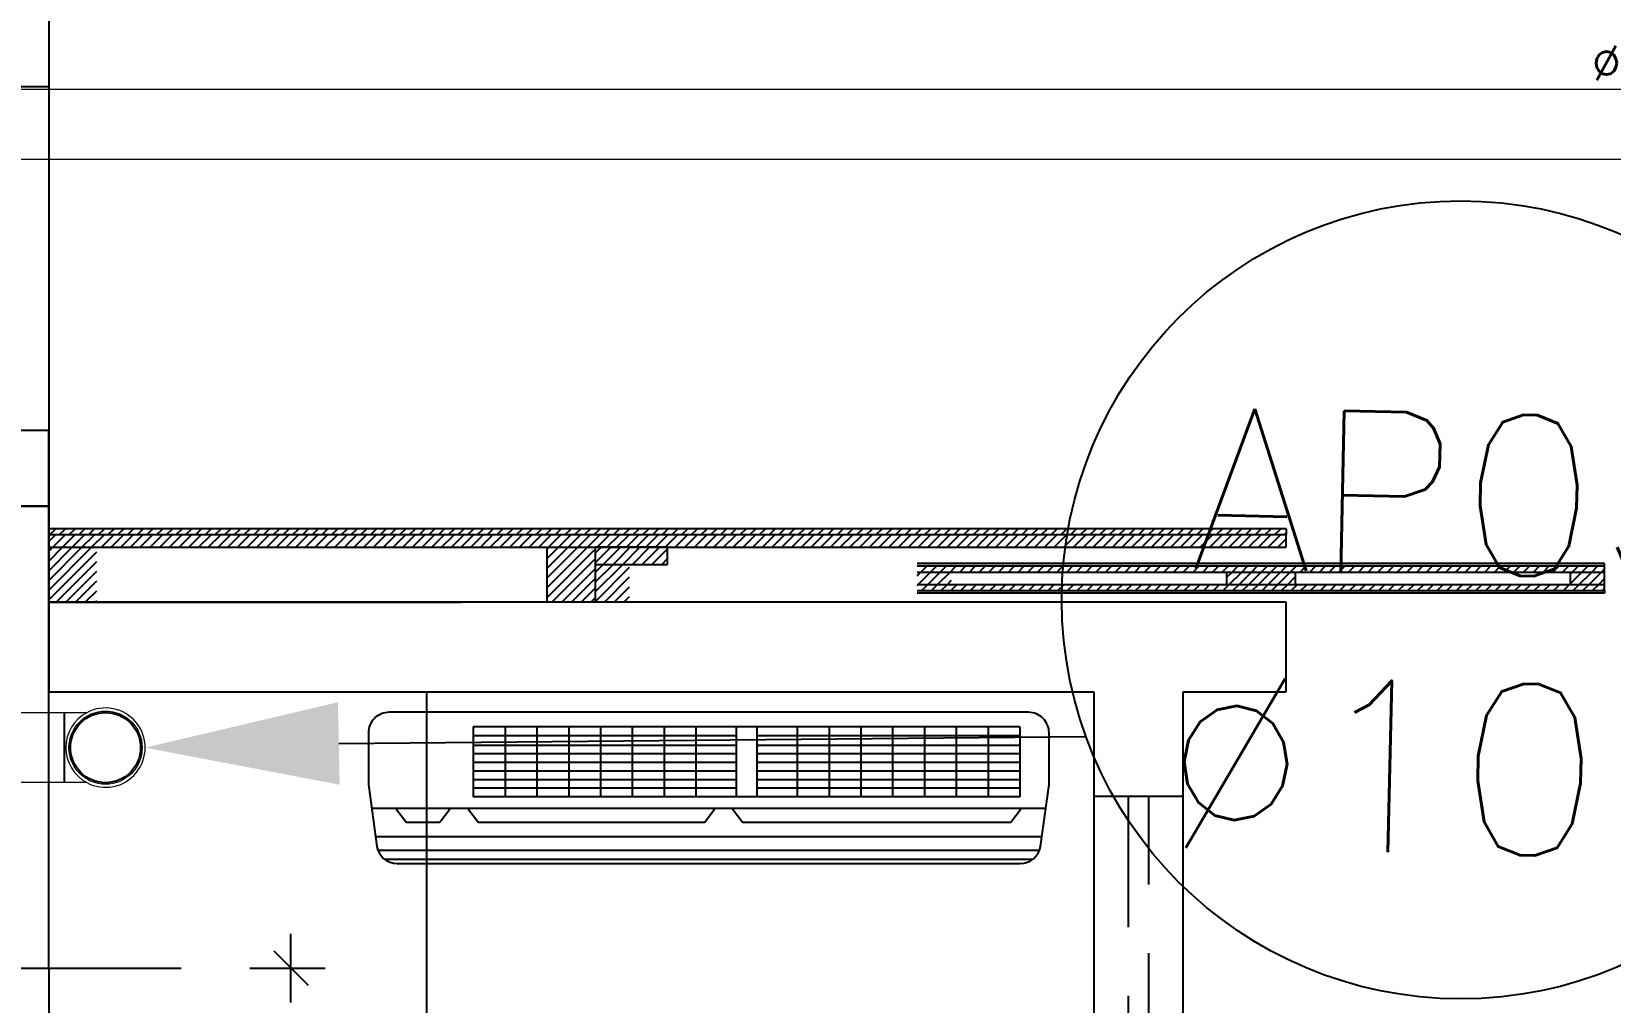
# Model space of a CAD drawing. Header units: millimetres. Extents: x 1573 to 2177, y 1587 to 1932.
# Drawn here: x 1780.956 to 1783.253, y 1905.909 to 1907.322 of the extents above; entities that cross this region are included whole.
import ezdxf
from ezdxf.enums import TextEntityAlignment as Align

# ---------------------------------------------------------------- set-up
doc = ezdxf.new("R2010")
doc.units = ezdxf.units.MM
doc.header["$LTSCALE"] = 0.03
doc.linetypes.add('HIDDEN', pattern=[9.525, 6.35, -3.175])
for name, color, linetype in [('-HIDRO', 8, 'Continuous'), ('A-PEN-C', 4, 'Continuous'), ('Texto-Tubos', 7, 'Continuous'), ('Tinterno', 9, 'Continuous')]:
    doc.layers.add(name, color=color, linetype=linetype)
doc.layers.add('TigreCad', color=2, linetype='Continuous', lineweight=13)
doc.styles.add('ROMANS', font='romans.shx', dxfattribs={"height": 0.1})
doc.styles.add('TCTUBOS-TXT', font='txt.shx')

# ---------------------------------------------------------------- blocks, each defined once
blk = doc.blocks.new('TICK1')
for p, q in [((0, 1), (0, -1)), ((0.5, 0.5), (-0.5, -0.5)), ((-1, 0), (1, 0))]:
    blk.add_line(p, q)
blk = doc.blocks.new('j9n100s')
at = {"layer": 'TigreCad'}
for p, q in [((27.3, 50.8), (60, 50.8)), ((27.3, -50.8), (60, -50.8))]:
    blk.add_line(p, q, dxfattribs=at)
blk.add_circle((0, 0), 53.2, dxfattribs=at)
for start, end in [(61.785, 298.215), (298.215, 61.785)]:
    blk.add_arc((0, 0), 57.7, start, end, dxfattribs=at)
at = {"layer": 'Tinterno'}
blk.add_line((60, -50.8), (60, 50.8), dxfattribs=at)
blk.add_circle((0, 0), 51, dxfattribs=at)

msp = doc.modelspace()

# ---------------------------------------------------------------- hatches: boundary and pattern name
at = {"layer": '-HIDRO'}
h = msp.add_hatch(color=256, dxfattribs=at)
h.dxf.hatch_style = 1
h.paths.add_polyline_path([(1782.2443, 1906.5481), (1782.2443, 1906.5445), (1783.2443, 1906.5445), (1783.2443, 1906.5481)])
h.paths.add_polyline_path([(1782.2443, 1906.5085), (1782.2443, 1906.5049), (1783.2443, 1906.5049), (1783.2443, 1906.5085)])

# ---------------------------------------------------------------- linework, layer by layer
for p, q in [((1780.9811, 1910.3416), (1780.9811, 1907.2415)), ((1780.9811, 1907.2415), (1780.8041, 1907.2415)), ((1780.9811, 1907.2415), (1780.9811, 1906.7415)), ((1780.9811, 1907.0915), (1780.9811, 1906.4915)), ((1780.9811, 1906.7415), (1780.8041, 1906.7415)), ((1780.9811, 1906.6315), (1780.9811, 1906.7415)), ((1780.8291, 1906.6315), (1780.9811, 1906.6315)), ((1780.9811, 1906.6315), (1780.8291, 1906.6315)), ((1780.9811, 1905.9595), (1780.9811, 1906.6315)), ((1782.7812, 1906.5985), (1780.9811, 1906.5985)), ((1782.7812, 1906.5985), (1782.7812, 1906.5895)), ((1782.7812, 1906.5895), (1780.9811, 1906.5895)), ((1780.9811, 1906.5798), (1780.9908, 1906.5895)), ((1780.9869, 1906.5715), (1781.0049, 1906.5895)), ((1781.0011, 1906.5715), (1781.0191, 1906.5895)), ((1781.0152, 1906.5715), (1781.0332, 1906.5895)), ((1781.0294, 1906.5715), (1781.0474, 1906.5895)), ((1781.0435, 1906.5715), (1781.0615, 1906.5895)), ((1781.0577, 1906.5715), (1781.0757, 1906.5895)), ((1781.0718, 1906.5715), (1781.0898, 1906.5895)), ((1781.0859, 1906.5715), (1781.1039, 1906.5895)), ((1781.1001, 1906.5715), (1781.1181, 1906.5895)), ((1781.1142, 1906.5715), (1781.1322, 1906.5895)), ((1781.1284, 1906.5715), (1781.1464, 1906.5895)), ((1781.1425, 1906.5715), (1781.1605, 1906.5895)), ((1781.1566, 1906.5715), (1781.1747, 1906.5895)), ((1781.1708, 1906.5715), (1781.1888, 1906.5895)), ((1781.1849, 1906.5715), (1781.2029, 1906.5895)), ((1781.1991, 1906.5715), (1781.2171, 1906.5895)), ((1781.2132, 1906.5715), (1781.2312, 1906.5895)), ((1781.2274, 1906.5715), (1781.2454, 1906.5895)), ((1781.2415, 1906.5715), (1781.2595, 1906.5895)), ((1781.2556, 1906.5715), (1781.2736, 1906.5895)), ((1781.2698, 1906.5715), (1781.2878, 1906.5895)), ((1781.2839, 1906.5715), (1781.3019, 1906.5895)), ((1781.2981, 1906.5715), (1781.3161, 1906.5895)), ((1781.3122, 1906.5715), (1781.3302, 1906.5895)), ((1781.3264, 1906.5715), (1781.3444, 1906.5895)), ((1781.3405, 1906.5715), (1781.3585, 1906.5895)), ((1781.3546, 1906.5715), (1781.3726, 1906.5895)), ((1781.3688, 1906.5715), (1781.3868, 1906.5895)), ((1781.3829, 1906.5715), (1781.4009, 1906.5895)), ((1781.3971, 1906.5715), (1781.4151, 1906.5895)), ((1781.4112, 1906.5715), (1781.4292, 1906.5895)), ((1781.4254, 1906.5715), (1781.4434, 1906.5895)), ((1781.4395, 1906.5715), (1781.4575, 1906.5895)), ((1781.4536, 1906.5715), (1781.4716, 1906.5895)), ((1781.4678, 1906.5715), (1781.4858, 1906.5895)), ((1781.4819, 1906.5715), (1781.4999, 1906.5895)), ((1781.4961, 1906.5715), (1781.5141, 1906.5895)), ((1781.5102, 1906.5715), (1781.5282, 1906.5895)), ((1781.5244, 1906.5715), (1781.5424, 1906.5895)), ((1781.5385, 1906.5715), (1781.5565, 1906.5895)), ((1781.5526, 1906.5715), (1781.5706, 1906.5895)), ((1781.5668, 1906.5715), (1781.5848, 1906.5895)), ((1781.5809, 1906.5715), (1781.5989, 1906.5895)), ((1781.5951, 1906.5715), (1781.6131, 1906.5895)), ((1781.6092, 1906.5715), (1781.6272, 1906.5895)), ((1781.6234, 1906.5715), (1781.6414, 1906.5895)), ((1781.6375, 1906.5715), (1781.6555, 1906.5895)), ((1781.6516, 1906.5715), (1781.6696, 1906.5895)), ((1781.6658, 1906.5715), (1781.6838, 1906.5895)), ((1781.6799, 1906.5715), (1781.6979, 1906.5895)), ((1781.6941, 1906.5715), (1781.7121, 1906.5895)), ((1781.7082, 1906.5715), (1781.7262, 1906.5895)), ((1781.7224, 1906.5715), (1781.7404, 1906.5895)), ((1781.7365, 1906.5715), (1781.7545, 1906.5895)), ((1781.7506, 1906.5715), (1781.7686, 1906.5895)), ((1781.7648, 1906.5715), (1781.7828, 1906.5895)), ((1781.7789, 1906.5715), (1781.7969, 1906.5895)), ((1781.7931, 1906.5715), (1781.8111, 1906.5895)), ((1781.8072, 1906.5715), (1781.8252, 1906.5895)), ((1781.8214, 1906.5715), (1781.8394, 1906.5895)), ((1781.8355, 1906.5715), (1781.8535, 1906.5895)), ((1781.8496, 1906.5715), (1781.8676, 1906.5895)), ((1781.8638, 1906.5715), (1781.8818, 1906.5895)), ((1781.8779, 1906.5715), (1781.8959, 1906.5895)), ((1781.8921, 1906.5715), (1781.9101, 1906.5895)), ((1781.9062, 1906.5715), (1781.9242, 1906.5895)), ((1781.9204, 1906.5715), (1781.9384, 1906.5895)), ((1781.9345, 1906.5715), (1781.9525, 1906.5895)), ((1781.9486, 1906.5715), (1781.9666, 1906.5895)), ((1781.9628, 1906.5715), (1781.9808, 1906.5895)), ((1781.9769, 1906.5715), (1781.9949, 1906.5895)), ((1781.9911, 1906.5715), (1782.0091, 1906.5895)), ((1782.0052, 1906.5715), (1782.0232, 1906.5895)), ((1782.0193, 1906.5715), (1782.0374, 1906.5895)), ((1782.0335, 1906.5715), (1782.0515, 1906.5895)), ((1782.0476, 1906.5715), (1782.0656, 1906.5895)), ((1782.0618, 1906.5715), (1782.0798, 1906.5895)), ((1782.0759, 1906.5715), (1782.0939, 1906.5895)), ((1782.0901, 1906.5715), (1782.1081, 1906.5895)), ((1782.1042, 1906.5715), (1782.1222, 1906.5895)), ((1782.1183, 1906.5715), (1782.1363, 1906.5895)), ((1782.1325, 1906.5715), (1782.1505, 1906.5895)), ((1782.1466, 1906.5715), (1782.1646, 1906.5895)), ((1782.1608, 1906.5715), (1782.1788, 1906.5895)), ((1782.1749, 1906.5715), (1782.1929, 1906.5895)), ((1782.1891, 1906.5715), (1782.2071, 1906.5895)), ((1782.2032, 1906.5715), (1782.2212, 1906.5895)), ((1782.2173, 1906.5715), (1782.2353, 1906.5895)), ((1782.2315, 1906.5715), (1782.2495, 1906.5895)), ((1782.2456, 1906.5715), (1782.2636, 1906.5895)), ((1782.2598, 1906.5715), (1782.2778, 1906.5895)), ((1782.2739, 1906.5715), (1782.2919, 1906.5895)), ((1782.2881, 1906.5715), (1782.3061, 1906.5895)), ((1782.3022, 1906.5715), (1782.3202, 1906.5895)), ((1782.3163, 1906.5715), (1782.3343, 1906.5895)), ((1782.3305, 1906.5715), (1782.3485, 1906.5895)), ((1782.3446, 1906.5715), (1782.3626, 1906.5895)), ((1782.3588, 1906.5715), (1782.3768, 1906.5895)), ((1782.3729, 1906.5715), (1782.3909, 1906.5895)), ((1782.3871, 1906.5715), (1782.4051, 1906.5895)), ((1782.4012, 1906.5715), (1782.4192, 1906.5895)), ((1782.4153, 1906.5715), (1782.4333, 1906.5895)), ((1782.4295, 1906.5715), (1782.4475, 1906.5895)), ((1782.4436, 1906.5715), (1782.4616, 1906.5895)), ((1782.4578, 1906.5715), (1782.4758, 1906.5895)), ((1782.4719, 1906.5715), (1782.4899, 1906.5895)), ((1782.4861, 1906.5715), (1782.5041, 1906.5895)), ((1782.5002, 1906.5715), (1782.5182, 1906.5895)), ((1782.5143, 1906.5715), (1782.5323, 1906.5895)), ((1782.5285, 1906.5715), (1782.5465, 1906.5895)), ((1782.5426, 1906.5715), (1782.5606, 1906.5895)), ((1782.5568, 1906.5715), (1782.5748, 1906.5895)), ((1782.5709, 1906.5715), (1782.5889, 1906.5895)), ((1782.5851, 1906.5715), (1782.6031, 1906.5895)), ((1782.5992, 1906.5715), (1782.6172, 1906.5895)), ((1782.6133, 1906.5715), (1782.6313, 1906.5895)), ((1782.6275, 1906.5715), (1782.6455, 1906.5895)), ((1782.6416, 1906.5715), (1782.6596, 1906.5895)), ((1782.6558, 1906.5715), (1782.6738, 1906.5895)), ((1782.6699, 1906.5715), (1782.6879, 1906.5895)), ((1782.6841, 1906.5715), (1782.7021, 1906.5895)), ((1782.6982, 1906.5715), (1782.7162, 1906.5895)), ((1782.7123, 1906.5715), (1782.7303, 1906.5895)), ((1782.7265, 1906.5715), (1782.7445, 1906.5895)), ((1782.7406, 1906.5715), (1782.7586, 1906.5895)), ((1782.7548, 1906.5715), (1782.7728, 1906.5895)), ((1782.7689, 1906.5715), (1782.7812, 1906.5838)), ((1782.7812, 1906.5715), (1782.7812, 1906.5895)), ((1780.9811, 1906.5715), (1782.7812, 1906.5715)), ((1780.9811, 1906.5657), (1780.9869, 1906.5715)), ((1780.9811, 1906.5515), (1781.0011, 1906.5715)), ((1780.9811, 1906.5374), (1781.0152, 1906.5715)), ((1780.9811, 1906.5233), (1781.0294, 1906.5715)), ((1780.9811, 1906.5091), (1781.0435, 1906.5715)), ((1780.9811, 1906.495), (1781.0511, 1906.565)), ((1781.7061, 1906.4915), (1781.7061, 1906.5715)), ((1781.7061, 1906.5694), (1781.7082, 1906.5715)), ((1781.7061, 1906.5553), (1781.7224, 1906.5715)), ((1781.7061, 1906.5411), (1781.7365, 1906.5715)), ((1781.7061, 1906.527), (1781.7506, 1906.5715)), ((1781.7061, 1906.5129), (1781.7648, 1906.5715)), ((1781.7061, 1906.4987), (1781.7761, 1906.5687)), ((1781.7131, 1906.4915), (1781.7761, 1906.5546)), ((1781.8811, 1906.5715), (1781.7761, 1906.5715)), ((1781.7761, 1906.5715), (1781.7761, 1906.4915)), ((1781.8811, 1906.5465), (1781.8811, 1906.5715)), ((1780.9918, 1906.4915), (1781.0511, 1906.5508)), ((1781.0059, 1906.4915), (1781.0511, 1906.5367)), ((1781.7272, 1906.4915), (1781.7761, 1906.5404)), ((1781.7761, 1906.5465), (1781.8811, 1906.5465)), ((1783.2443, 1906.5481), (1782.2443, 1906.5481)), ((1782.2443, 1906.5445), (1783.2443, 1906.5445)), ((1782.2443, 1906.5355), (1783.2443, 1906.5355)), ((1782.6943, 1906.5355), (1782.6943, 1906.5175)), ((1782.7943, 1906.5355), (1782.7943, 1906.5175)), ((1783.1943, 1906.5355), (1783.1943, 1906.5175)), ((1783.2443, 1906.5445), (1783.2443, 1906.5481)), ((1783.2443, 1906.5085), (1783.2443, 1906.5445)), ((1781.0201, 1906.4915), (1781.0511, 1906.5225)), ((1781.0342, 1906.4915), (1781.0511, 1906.5084)), ((1781.7414, 1906.4915), (1781.7761, 1906.5263)), ((1781.7555, 1906.4915), (1781.7761, 1906.5121)), ((1782.2443, 1906.5175), (1783.2443, 1906.5175)), ((1782.2443, 1906.5085), (1783.2443, 1906.5085)), ((1783.2443, 1906.5085), (1783.2443, 1906.5049)), ((1782.7812, 1906.4915), (1780.9811, 1906.4915)), ((1780.9811, 1906.4915), (1780.9811, 1906.3615)), ((1780.9811, 1906.4915), (1781.5811, 1906.4915)), ((1781.0484, 1906.4915), (1781.0511, 1906.4943)), ((1781.7696, 1906.4915), (1781.7761, 1906.498)), ((1783.2443, 1906.5049), (1782.2443, 1906.5049)), ((1782.7812, 1906.3615), (1782.7812, 1906.4915)), ((1780.9811, 1906.3615), (1782.5012, 1906.3615)), ((1781.5311, 1904.8615), (1781.5311, 1906.3615)), ((1782.5012, 1906.3615), (1782.5012, 1906.2095)), ((1782.6312, 1906.2095), (1782.6312, 1906.3615)), ((1782.6312, 1906.3615), (1782.7812, 1906.3615)), ((1782.5012, 1906.2095), (1782.5012, 1905.2095)), ((1782.5012, 1906.2095), (1782.6312, 1906.2095)), ((1782.6312, 1905.2095), (1782.6312, 1906.2095)), ((1780.8041, 1905.9595), (1780.9811, 1905.9595)), ((1780.9811, 1905.9595), (1780.9811, 1904.4594))]:
    msp.add_line(p, q, dxfattribs=at)
at = {"layer": '-HIDRO', "ltscale": 0.2}
for p, q in [((1780.9822, 1906.5895), (1780.9912, 1906.5985)), ((1780.9964, 1906.5895), (1781.0054, 1906.5985)), ((1781.0105, 1906.5895), (1781.0195, 1906.5985)), ((1781.0247, 1906.5895), (1781.0337, 1906.5985)), ((1781.0388, 1906.5895), (1781.0478, 1906.5985)), ((1781.053, 1906.5895), (1781.062, 1906.5985)), ((1781.0671, 1906.5895), (1781.0761, 1906.5985)), ((1781.0812, 1906.5895), (1781.0902, 1906.5985)), ((1781.0954, 1906.5895), (1781.1044, 1906.5985)), ((1781.1095, 1906.5895), (1781.1185, 1906.5985)), ((1781.1237, 1906.5895), (1781.1327, 1906.5985)), ((1781.1378, 1906.5895), (1781.1468, 1906.5985)), ((1781.152, 1906.5895), (1781.161, 1906.5985)), ((1781.1661, 1906.5895), (1781.1751, 1906.5985)), ((1781.1802, 1906.5895), (1781.1892, 1906.5985)), ((1781.1944, 1906.5895), (1781.2034, 1906.5985)), ((1781.2085, 1906.5895), (1781.2175, 1906.5985)), ((1781.2227, 1906.5895), (1781.2317, 1906.5985)), ((1781.2368, 1906.5895), (1781.2458, 1906.5985)), ((1781.251, 1906.5895), (1781.26, 1906.5985)), ((1781.2651, 1906.5895), (1781.2741, 1906.5985)), ((1781.2792, 1906.5895), (1781.2882, 1906.5985)), ((1781.2934, 1906.5895), (1781.3024, 1906.5985)), ((1781.3075, 1906.5895), (1781.3165, 1906.5985)), ((1781.3217, 1906.5895), (1781.3307, 1906.5985)), ((1781.3358, 1906.5895), (1781.3448, 1906.5985)), ((1781.35, 1906.5895), (1781.359, 1906.5985)), ((1781.3641, 1906.5895), (1781.3731, 1906.5985)), ((1781.3782, 1906.5895), (1781.3872, 1906.5985)), ((1781.3924, 1906.5895), (1781.4014, 1906.5985)), ((1781.4065, 1906.5895), (1781.4155, 1906.5985)), ((1781.4207, 1906.5895), (1781.4297, 1906.5985)), ((1781.4348, 1906.5895), (1781.4438, 1906.5985)), ((1781.449, 1906.5895), (1781.458, 1906.5985)), ((1781.4631, 1906.5895), (1781.4721, 1906.5985)), ((1781.4772, 1906.5895), (1781.4862, 1906.5985)), ((1781.4914, 1906.5895), (1781.5004, 1906.5985)), ((1781.5055, 1906.5895), (1781.5145, 1906.5985)), ((1781.5197, 1906.5895), (1781.5287, 1906.5985)), ((1781.5338, 1906.5895), (1781.5428, 1906.5985)), ((1781.548, 1906.5895), (1781.557, 1906.5985)), ((1781.5621, 1906.5895), (1781.5711, 1906.5985)), ((1781.5762, 1906.5895), (1781.5852, 1906.5985)), ((1781.5904, 1906.5895), (1781.5994, 1906.5985)), ((1781.6045, 1906.5895), (1781.6135, 1906.5985)), ((1781.6187, 1906.5895), (1781.6277, 1906.5985)), ((1781.6328, 1906.5895), (1781.6418, 1906.5985)), ((1781.647, 1906.5895), (1781.656, 1906.5985)), ((1781.6611, 1906.5895), (1781.6701, 1906.5985)), ((1781.6752, 1906.5895), (1781.6842, 1906.5985)), ((1781.6894, 1906.5895), (1781.6984, 1906.5985)), ((1781.7035, 1906.5895), (1781.7125, 1906.5985)), ((1781.7177, 1906.5895), (1781.7267, 1906.5985)), ((1781.7318, 1906.5895), (1781.7408, 1906.5985)), ((1781.7459, 1906.5895), (1781.7549, 1906.5985)), ((1781.7601, 1906.5895), (1781.7691, 1906.5985)), ((1781.7742, 1906.5895), (1781.7832, 1906.5985)), ((1781.7884, 1906.5895), (1781.7974, 1906.5985)), ((1781.8025, 1906.5895), (1781.8115, 1906.5985)), ((1781.8167, 1906.5895), (1781.8257, 1906.5985)), ((1781.8308, 1906.5895), (1781.8398, 1906.5985)), ((1781.8449, 1906.5895), (1781.8539, 1906.5985)), ((1781.8591, 1906.5895), (1781.8681, 1906.5985)), ((1781.8732, 1906.5895), (1781.8822, 1906.5985)), ((1781.8874, 1906.5895), (1781.8964, 1906.5985)), ((1781.9015, 1906.5895), (1781.9105, 1906.5985)), ((1781.9157, 1906.5895), (1781.9247, 1906.5985)), ((1781.9298, 1906.5895), (1781.9388, 1906.5985)), ((1781.9439, 1906.5895), (1781.9529, 1906.5985)), ((1781.9581, 1906.5895), (1781.9671, 1906.5985)), ((1781.9722, 1906.5895), (1781.9812, 1906.5985)), ((1781.9864, 1906.5895), (1781.9954, 1906.5985)), ((1782.0005, 1906.5895), (1782.0095, 1906.5985)), ((1782.0147, 1906.5895), (1782.0237, 1906.5985)), ((1782.0288, 1906.5895), (1782.0378, 1906.5985)), ((1782.0429, 1906.5895), (1782.0519, 1906.5985)), ((1782.0571, 1906.5895), (1782.0661, 1906.5985)), ((1782.0712, 1906.5895), (1782.0802, 1906.5985)), ((1782.0854, 1906.5895), (1782.0944, 1906.5985)), ((1782.0995, 1906.5895), (1782.1085, 1906.5985)), ((1782.1137, 1906.5895), (1782.1227, 1906.5985)), ((1782.1278, 1906.5895), (1782.1368, 1906.5985)), ((1782.1419, 1906.5895), (1782.1509, 1906.5985)), ((1782.1561, 1906.5895), (1782.1651, 1906.5985)), ((1782.1702, 1906.5895), (1782.1792, 1906.5985)), ((1782.1844, 1906.5895), (1782.1934, 1906.5985)), ((1782.1985, 1906.5895), (1782.2075, 1906.5985)), ((1782.2127, 1906.5895), (1782.2217, 1906.5985)), ((1782.2268, 1906.5895), (1782.2358, 1906.5985)), ((1782.2409, 1906.5895), (1782.2499, 1906.5985)), ((1782.2551, 1906.5895), (1782.2641, 1906.5985)), ((1782.2692, 1906.5895), (1782.2782, 1906.5985)), ((1782.2834, 1906.5895), (1782.2924, 1906.5985)), ((1782.2975, 1906.5895), (1782.3065, 1906.5985)), ((1782.3117, 1906.5895), (1782.3207, 1906.5985)), ((1782.3258, 1906.5895), (1782.3348, 1906.5985)), ((1782.3399, 1906.5895), (1782.3489, 1906.5985)), ((1782.3541, 1906.5895), (1782.3631, 1906.5985)), ((1782.3682, 1906.5895), (1782.3772, 1906.5985)), ((1782.3824, 1906.5895), (1782.3914, 1906.5985)), ((1782.3965, 1906.5895), (1782.4055, 1906.5985)), ((1782.4107, 1906.5895), (1782.4197, 1906.5985)), ((1782.4248, 1906.5895), (1782.4338, 1906.5985)), ((1782.4389, 1906.5895), (1782.4479, 1906.5985)), ((1782.4531, 1906.5895), (1782.4621, 1906.5985)), ((1782.4672, 1906.5895), (1782.4762, 1906.5985)), ((1782.4814, 1906.5895), (1782.4904, 1906.5985)), ((1782.4955, 1906.5895), (1782.5045, 1906.5985)), ((1782.5097, 1906.5895), (1782.5187, 1906.5985)), ((1782.5238, 1906.5895), (1782.5328, 1906.5985)), ((1782.5379, 1906.5895), (1782.5469, 1906.5985)), ((1782.5521, 1906.5895), (1782.5611, 1906.5985)), ((1782.5662, 1906.5895), (1782.5752, 1906.5985)), ((1782.5804, 1906.5895), (1782.5894, 1906.5985)), ((1782.5945, 1906.5895), (1782.6035, 1906.5985)), ((1782.6086, 1906.5895), (1782.6176, 1906.5985)), ((1782.6228, 1906.5895), (1782.6318, 1906.5985)), ((1782.6369, 1906.5895), (1782.6459, 1906.5985)), ((1782.6511, 1906.5895), (1782.6601, 1906.5985)), ((1782.6652, 1906.5895), (1782.6742, 1906.5985)), ((1782.6794, 1906.5895), (1782.6884, 1906.5985)), ((1782.6935, 1906.5895), (1782.7025, 1906.5985)), ((1782.7076, 1906.5895), (1782.7166, 1906.5985)), ((1782.7218, 1906.5895), (1782.7308, 1906.5985)), ((1782.7359, 1906.5895), (1782.7449, 1906.5985)), ((1782.7501, 1906.5895), (1782.7591, 1906.5985)), ((1782.7642, 1906.5895), (1782.7732, 1906.5985)), ((1782.7784, 1906.5895), (1782.7812, 1906.5923)), ((1781.7761, 1906.5631), (1781.7845, 1906.5715)), ((1781.7761, 1906.549), (1781.7987, 1906.5715)), ((1781.7878, 1906.5465), (1781.8128, 1906.5715)), ((1781.8019, 1906.5465), (1781.8269, 1906.5715)), ((1781.8161, 1906.5465), (1781.8411, 1906.5715)), ((1781.8302, 1906.5465), (1781.8552, 1906.5715)), ((1781.8444, 1906.5465), (1781.8694, 1906.5715)), ((1781.8585, 1906.5465), (1781.8811, 1906.5691)), ((1781.8727, 1906.5465), (1781.8811, 1906.555)), ((1781.7761, 1906.5348), (1781.7878, 1906.5465)), ((1781.7761, 1906.5207), (1781.8019, 1906.5465)), ((1781.7761, 1906.5066), (1781.8161, 1906.5465)), ((1781.7761, 1906.4924), (1781.8261, 1906.5424)), ((1782.2443, 1906.5443), (1782.2446, 1906.5445)), ((1782.2443, 1906.5301), (1782.2497, 1906.5355)), ((1782.2458, 1906.5175), (1782.2638, 1906.5355)), ((1782.2497, 1906.5355), (1782.2587, 1906.5445)), ((1782.26, 1906.5175), (1782.278, 1906.5355)), ((1782.2638, 1906.5355), (1782.2728, 1906.5445)), ((1782.2741, 1906.5175), (1782.2921, 1906.5355)), ((1782.278, 1906.5355), (1782.287, 1906.5445)), ((1782.2921, 1906.5355), (1782.3011, 1906.5445)), ((1782.3063, 1906.5355), (1782.3153, 1906.5445)), ((1782.3204, 1906.5355), (1782.3294, 1906.5445)), ((1782.3346, 1906.5355), (1782.3436, 1906.5445)), ((1782.3487, 1906.5355), (1782.3577, 1906.5445)), ((1782.3628, 1906.5355), (1782.3718, 1906.5445)), ((1782.377, 1906.5355), (1782.386, 1906.5445)), ((1782.3911, 1906.5355), (1782.4001, 1906.5445)), ((1782.4053, 1906.5355), (1782.4143, 1906.5445)), ((1782.4194, 1906.5355), (1782.4284, 1906.5445)), ((1782.4336, 1906.5355), (1782.4426, 1906.5445)), ((1782.4477, 1906.5355), (1782.4567, 1906.5445)), ((1782.4618, 1906.5355), (1782.4708, 1906.5445)), ((1782.476, 1906.5355), (1782.485, 1906.5445)), ((1782.4901, 1906.5355), (1782.4991, 1906.5445)), ((1782.5043, 1906.5355), (1782.5133, 1906.5445)), ((1782.5184, 1906.5355), (1782.5274, 1906.5445)), ((1782.5325, 1906.5355), (1782.5415, 1906.5445)), ((1782.5467, 1906.5355), (1782.5557, 1906.5445)), ((1782.5608, 1906.5355), (1782.5698, 1906.5445)), ((1782.575, 1906.5355), (1782.584, 1906.5445)), ((1782.5891, 1906.5355), (1782.5981, 1906.5445)), ((1782.6033, 1906.5355), (1782.6123, 1906.5445)), ((1782.6174, 1906.5355), (1782.6264, 1906.5445)), ((1782.6315, 1906.5355), (1782.6405, 1906.5445)), ((1782.6457, 1906.5355), (1782.6547, 1906.5445)), ((1782.6598, 1906.5355), (1782.6688, 1906.5445)), ((1782.674, 1906.5355), (1782.683, 1906.5445)), ((1782.6881, 1906.5355), (1782.6971, 1906.5445)), ((1782.6943, 1906.5276), (1782.7023, 1906.5355)), ((1782.6984, 1906.5175), (1782.7164, 1906.5355)), ((1782.7023, 1906.5355), (1782.7113, 1906.5445)), ((1782.7125, 1906.5175), (1782.7305, 1906.5355)), ((1782.7164, 1906.5355), (1782.7254, 1906.5445)), ((1782.7267, 1906.5175), (1782.7447, 1906.5355)), ((1782.7305, 1906.5355), (1782.7395, 1906.5445)), ((1782.7408, 1906.5175), (1782.7588, 1906.5355)), ((1782.7447, 1906.5355), (1782.7537, 1906.5445)), ((1782.755, 1906.5175), (1782.773, 1906.5355)), ((1782.7588, 1906.5355), (1782.7678, 1906.5445)), ((1782.7691, 1906.5175), (1782.7871, 1906.5355)), ((1782.773, 1906.5355), (1782.782, 1906.5445)), ((1782.7871, 1906.5355), (1782.7961, 1906.5445)), ((1782.8013, 1906.5355), (1782.8103, 1906.5445)), ((1782.8154, 1906.5355), (1782.8244, 1906.5445)), ((1782.8295, 1906.5355), (1782.8385, 1906.5445)), ((1782.8437, 1906.5355), (1782.8527, 1906.5445)), ((1782.8578, 1906.5355), (1782.8668, 1906.5445)), ((1782.872, 1906.5355), (1782.881, 1906.5445)), ((1782.8861, 1906.5355), (1782.8951, 1906.5445)), ((1782.9003, 1906.5355), (1782.9093, 1906.5445)), ((1782.9144, 1906.5355), (1782.9234, 1906.5445)), ((1782.9285, 1906.5355), (1782.9375, 1906.5445)), ((1782.9427, 1906.5355), (1782.9517, 1906.5445)), ((1782.9568, 1906.5355), (1782.9658, 1906.5445)), ((1782.971, 1906.5355), (1782.98, 1906.5445)), ((1782.9851, 1906.5355), (1782.9941, 1906.5445)), ((1782.9993, 1906.5355), (1783.0083, 1906.5445)), ((1783.0134, 1906.5355), (1783.0224, 1906.5445)), ((1783.0275, 1906.5355), (1783.0365, 1906.5445)), ((1783.0417, 1906.5355), (1783.0507, 1906.5445)), ((1783.0558, 1906.5355), (1783.0648, 1906.5445)), ((1783.07, 1906.5355), (1783.079, 1906.5445)), ((1783.0841, 1906.5355), (1783.0931, 1906.5445)), ((1783.0983, 1906.5355), (1783.1073, 1906.5445)), ((1783.1124, 1906.5355), (1783.1214, 1906.5445)), ((1783.1265, 1906.5355), (1783.1355, 1906.5445)), ((1783.1407, 1906.5355), (1783.1497, 1906.5445)), ((1783.1548, 1906.5355), (1783.1638, 1906.5445)), ((1783.169, 1906.5355), (1783.178, 1906.5445)), ((1783.1831, 1906.5355), (1783.1921, 1906.5445)), ((1783.1943, 1906.5326), (1783.1973, 1906.5355)), ((1783.1943, 1906.5185), (1783.2114, 1906.5355)), ((1783.1973, 1906.5355), (1783.2063, 1906.5445)), ((1783.2075, 1906.5175), (1783.2255, 1906.5355)), ((1783.2114, 1906.5355), (1783.2204, 1906.5445)), ((1783.2217, 1906.5175), (1783.2397, 1906.5355)), ((1783.2255, 1906.5355), (1783.2345, 1906.5445)), ((1783.2397, 1906.5355), (1783.2443, 1906.5402)), ((1781.7894, 1906.4915), (1781.8261, 1906.5283)), ((1781.8035, 1906.4915), (1781.8261, 1906.5141)), ((1782.2443, 1906.516), (1782.2458, 1906.5175)), ((1782.251, 1906.5085), (1782.26, 1906.5175)), ((1782.2651, 1906.5085), (1782.2741, 1906.5175)), ((1782.2793, 1906.5085), (1782.2883, 1906.5175)), ((1782.2883, 1906.5175), (1782.2943, 1906.5236)), ((1782.2934, 1906.5085), (1782.3024, 1906.5175)), ((1782.3076, 1906.5085), (1782.3166, 1906.5175)), ((1782.3217, 1906.5085), (1782.3307, 1906.5175)), ((1782.3358, 1906.5085), (1782.3448, 1906.5175)), ((1782.35, 1906.5085), (1782.359, 1906.5175)), ((1782.3641, 1906.5085), (1782.3731, 1906.5175)), ((1782.3783, 1906.5085), (1782.3873, 1906.5175)), ((1782.3924, 1906.5085), (1782.4014, 1906.5175)), ((1782.4066, 1906.5085), (1782.4156, 1906.5175)), ((1782.4207, 1906.5085), (1782.4297, 1906.5175)), ((1782.4348, 1906.5085), (1782.4438, 1906.5175)), ((1782.449, 1906.5085), (1782.458, 1906.5175)), ((1782.4631, 1906.5085), (1782.4721, 1906.5175)), ((1782.4773, 1906.5085), (1782.4863, 1906.5175)), ((1782.4914, 1906.5085), (1782.5004, 1906.5175)), ((1782.5055, 1906.5085), (1782.5145, 1906.5175)), ((1782.5197, 1906.5085), (1782.5287, 1906.5175)), ((1782.5338, 1906.5085), (1782.5428, 1906.5175)), ((1782.548, 1906.5085), (1782.557, 1906.5175)), ((1782.5621, 1906.5085), (1782.5711, 1906.5175)), ((1782.5763, 1906.5085), (1782.5853, 1906.5175)), ((1782.5904, 1906.5085), (1782.5994, 1906.5175)), ((1782.6045, 1906.5085), (1782.6135, 1906.5175)), ((1782.6187, 1906.5085), (1782.6277, 1906.5175)), ((1782.6328, 1906.5085), (1782.6418, 1906.5175)), ((1782.647, 1906.5085), (1782.656, 1906.5175)), ((1782.6611, 1906.5085), (1782.6701, 1906.5175)), ((1782.6753, 1906.5085), (1782.6843, 1906.5175)), ((1782.6894, 1906.5085), (1782.6984, 1906.5175)), ((1782.7035, 1906.5085), (1782.7125, 1906.5175)), ((1782.7177, 1906.5085), (1782.7267, 1906.5175)), ((1782.7318, 1906.5085), (1782.7408, 1906.5175)), ((1782.746, 1906.5085), (1782.755, 1906.5175)), ((1782.7601, 1906.5085), (1782.7691, 1906.5175)), ((1782.7743, 1906.5085), (1782.7833, 1906.5175)), ((1782.7833, 1906.5175), (1782.7943, 1906.5286)), ((1782.7884, 1906.5085), (1782.7974, 1906.5175)), ((1782.8025, 1906.5085), (1782.8115, 1906.5175)), ((1782.8167, 1906.5085), (1782.8257, 1906.5175)), ((1782.8308, 1906.5085), (1782.8398, 1906.5175)), ((1782.845, 1906.5085), (1782.854, 1906.5175)), ((1782.8591, 1906.5085), (1782.8681, 1906.5175)), ((1782.8733, 1906.5085), (1782.8823, 1906.5175)), ((1782.8874, 1906.5085), (1782.8964, 1906.5175)), ((1782.9015, 1906.5085), (1782.9105, 1906.5175)), ((1782.9157, 1906.5085), (1782.9247, 1906.5175)), ((1782.9298, 1906.5085), (1782.9388, 1906.5175)), ((1782.944, 1906.5085), (1782.953, 1906.5175)), ((1782.9581, 1906.5085), (1782.9671, 1906.5175)), ((1782.9723, 1906.5085), (1782.9813, 1906.5175)), ((1782.9864, 1906.5085), (1782.9954, 1906.5175)), ((1783.0005, 1906.5085), (1783.0095, 1906.5175)), ((1783.0147, 1906.5085), (1783.0237, 1906.5175)), ((1783.0288, 1906.5085), (1783.0378, 1906.5175)), ((1783.043, 1906.5085), (1783.052, 1906.5175)), ((1783.0571, 1906.5085), (1783.0661, 1906.5175)), ((1783.0713, 1906.5085), (1783.0803, 1906.5175)), ((1783.0854, 1906.5085), (1783.0944, 1906.5175)), ((1783.0995, 1906.5085), (1783.1085, 1906.5175)), ((1783.1137, 1906.5085), (1783.1227, 1906.5175)), ((1783.1278, 1906.5085), (1783.1368, 1906.5175)), ((1783.142, 1906.5085), (1783.151, 1906.5175)), ((1783.1561, 1906.5085), (1783.1651, 1906.5175)), ((1783.1703, 1906.5085), (1783.1793, 1906.5175)), ((1783.1844, 1906.5085), (1783.1934, 1906.5175)), ((1783.1985, 1906.5085), (1783.2075, 1906.5175)), ((1783.2127, 1906.5085), (1783.2217, 1906.5175)), ((1783.2268, 1906.5085), (1783.2358, 1906.5175)), ((1783.2358, 1906.5175), (1783.2443, 1906.526)), ((1783.241, 1906.5085), (1783.2443, 1906.5119)), ((1781.8177, 1906.4915), (1781.8261, 1906.5))]:
    msp.add_line(p, q, dxfattribs=at)
at = {"layer": '-HIDRO', "ltscale": 0.5}
for p, q in [((1782.1161, 1906.3103), (1781.5986, 1906.3103)), ((1781.5986, 1906.3103), (1781.5986, 1906.2085)), ((1781.6449, 1906.3103), (1781.6449, 1906.2085)), ((1781.6911, 1906.3103), (1781.6911, 1906.2085)), ((1781.7374, 1906.3103), (1781.7374, 1906.2085)), ((1781.7836, 1906.3103), (1781.7836, 1906.2085)), ((1781.8299, 1906.3103), (1781.8299, 1906.2085)), ((1781.8761, 1906.3103), (1781.8761, 1906.2085)), ((1781.9224, 1906.3103), (1781.9224, 1906.2085)), ((1781.9811, 1906.3103), (1781.9811, 1906.2085)), ((1782.0111, 1906.3103), (1782.0111, 1906.2085)), ((1782.0699, 1906.3103), (1782.0699, 1906.2085)), ((1782.1161, 1906.3103), (1782.1161, 1906.2085)), ((1782.3937, 1906.3103), (1782.1161, 1906.3103)), ((1782.1624, 1906.3103), (1782.1624, 1906.2085)), ((1782.2086, 1906.3103), (1782.2086, 1906.2085)), ((1782.2549, 1906.3103), (1782.2549, 1906.2085)), ((1782.3011, 1906.3103), (1782.3011, 1906.2085)), ((1782.3474, 1906.3103), (1782.3474, 1906.2085)), ((1782.3937, 1906.3103), (1782.3937, 1906.2085)), ((1781.9811, 1906.2971), (1781.5986, 1906.2971)), ((1781.9811, 1906.2831), (1781.5986, 1906.2831)), ((1782.3937, 1906.2971), (1782.0111, 1906.2971)), ((1782.3937, 1906.2831), (1782.0111, 1906.2831)), ((1781.9811, 1906.271), (1781.5986, 1906.271)), ((1781.9811, 1906.2585), (1781.5986, 1906.2585)), ((1782.3937, 1906.271), (1782.0111, 1906.271)), ((1782.3937, 1906.2585), (1782.0111, 1906.2585)), ((1781.9811, 1906.246), (1781.5986, 1906.246)), ((1781.9811, 1906.2335), (1781.5986, 1906.2335)), ((1782.3937, 1906.246), (1782.0111, 1906.246)), ((1782.3937, 1906.2335), (1782.0111, 1906.2335)), ((1781.9811, 1906.221), (1781.5986, 1906.221)), ((1782.1161, 1906.2085), (1781.5986, 1906.2085)), ((1782.3937, 1906.221), (1782.0111, 1906.221)), ((1782.3937, 1906.2085), (1782.1161, 1906.2085)), ((1782.4313, 1906.1915), (1781.4509, 1906.1915)), ((1781.4861, 1906.1915), (1781.5016, 1906.1713)), ((1781.5656, 1906.1915), (1781.5501, 1906.1713)), ((1781.5907, 1906.1915), (1781.6061, 1906.1713)), ((1781.9507, 1906.1915), (1781.9353, 1906.1713)), ((1781.9752, 1906.1915), (1781.9907, 1906.1713)), ((1782.3962, 1906.1915), (1782.3807, 1906.1713)), ((1781.5501, 1906.1713), (1781.5016, 1906.1713)), ((1781.9353, 1906.1713), (1781.6061, 1906.1713)), ((1782.3807, 1906.1713), (1781.9907, 1906.1713)), ((1782.4257, 1906.1503), (1781.4566, 1906.1503)), ((1782.4222, 1906.1306), (1781.4601, 1906.1306)), ((1782.4121, 1906.1174), (1781.4702, 1906.1174))]:
    msp.add_line(p, q, dxfattribs=at)
at = {"layer": '-HIDRO', "linetype": 'HIDDEN'}
for p, q in [((1782.5512, 1906.2095), (1782.5512, 1905.2095)), ((1782.5812, 1905.2095), (1782.5812, 1906.2095)), ((1780.9831, 1905.9595), (1781.3393, 1905.9595))]:
    msp.add_line(p, q, dxfattribs=at)
at = {"layer": '-HIDRO', "ltscale": 0.5}
msp.add_lwpolyline([(1782.3942, 1906.1115, 0.36397), (1782.4238, 1906.1363), (1782.4362, 1906.2265), (1782.4362, 1906.3015, 0.414214), (1782.4062, 1906.3315), (1781.4761, 1906.3315, 0.414214), (1781.4461, 1906.3015), (1781.4461, 1906.2265), (1781.4585, 1906.1363, 0.36397), (1781.488, 1906.1115)], format="xyb", close=True, dxfattribs=at)
at = {"layer": 'A-PEN-C'}
msp.add_line((1781.403, 1906.2861), (1782.4898, 1906.2963), dxfattribs=at)
msp.add_circle((1783.0351, 1906.495), 0.5804, dxfattribs=at)
msp.add_solid([(1781.1214, 1906.2801), (1781.4017, 1906.3461), (1781.4043, 1906.2261)], dxfattribs=at)
at = {"layer": 'TigreCad', "ltscale": 100}
for p, q in [((1780.4662, 1907.2378), (1786.2093, 1907.2378)), ((1780.4662, 1907.1362), (1786.2093, 1907.1362)), ((1781.0037, 1906.3309), (1780.3547, 1906.3309)), ((1781.0037, 1906.2293), (1780.3547, 1906.2293))]:
    msp.add_line(p, q, dxfattribs=at)

# ---------------------------------------------------------------- block references
at = {"layer": '-HIDRO', "xscale": 0.05000171432648642, "yscale": 0.05000171432648642, "zscale": 0.05000171432648642, "rotation": 90}
msp.add_blockref('TICK1', (1781.3333, 1905.9595), dxfattribs=at)
at = {"layer": 'TigreCad', "ltscale": 100, "xscale": 0.001000117618695, "yscale": 0.001000117618695, "zscale": 0.001000117618695, "rotation": 180}
msp.add_blockref('j9n100s', (1781.0637, 1906.2801), dxfattribs=at)

# ---------------------------------------------------------------- texts
at = {"layer": 'A-PEN-C', "style": 'ROMANS'}
for s, height, p in [('AP05', 0.23403, (1783.0359, 1906.532)), ('%%C100', 0.24938, (1783.0253, 1906.1258))]:
    msp.add_text(s, height=height, rotation=358.7108, dxfattribs=at).set_placement(p, align=Align.CENTER)
at = {"layer": 'Texto-Tubos', "ltscale": 100, "style": 'TCTUBOS-TXT'}
msp.add_text('%%C100', height=0.05001, dxfattribs=at).set_placement((1783.3112, 1907.2508), align=Align.CENTER)

doc.saveas('drawing.dxf')
